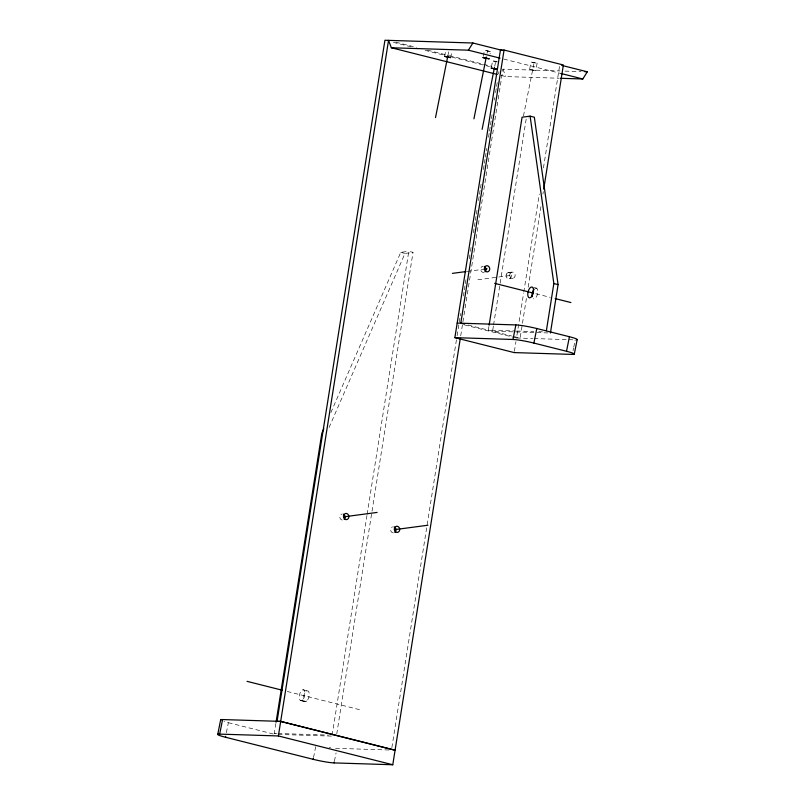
<?xml version="1.0" encoding="UTF-8"?>
<svg xmlns="http://www.w3.org/2000/svg" width="805" height="805" viewBox="0 0 805 805"><rect width="100%" height="100%" fill="white"/><g stroke="black" fill="none" stroke-linecap="round" stroke-linejoin="round"><path stroke-width="0.6" stroke-dasharray="4.03 3.02" d="M331.459 736.102L278.53 734.442L274.294 733.375L275.863 723.464M332.143 735.186L366.929 515.572M367.12 514.335L408.789 251.291L413.025 252.357L336.772 733.778M391.854 747.644L456.888 337.013M457.089 335.776L459.051 323.369M459.252 322.131L460.037 317.17M460.229 315.922L460.621 313.447M463.378 296.079L464.163 291.118M464.354 289.87L465.139 284.91M465.34 283.672L466.125 278.711M469.265 258.858L470.251 252.659M470.452 251.412L471.237 246.451M473.4 232.806L474.185 227.845M474.376 226.608L475.161 221.647M475.363 220.399L476.147 215.438M476.339 214.2L477.134 209.24M478.502 200.556L479.287 195.595M479.488 194.347L480.273 189.386M480.464 188.149L481.259 183.188M483.413 169.533L484.197 164.572M484.399 163.335L485.184 158.374M485.385 157.136L486.17 152.165M486.361 150.927L486.753 148.452M488.524 137.283L489.309 132.322M489.51 131.084L490.295 126.113M490.487 124.876L491.271 119.915M491.473 118.677L492.258 113.716M494.421 100.062L494.813 97.586M495.598 92.625L496.383 87.654M496.584 86.417L497.369 81.456M498.547 74.01L498.939 71.534M460.702 335.886L502.944 69.16L560.018 70.951M488.927 326.417L488.343 330.131L515.421 330.976M493.364 326.246L492.58 331.197L549.191 332.968M493.556 325.009L526.299 118.285L528.593 117.983M514.385 351.372L515.925 341.662M464.445 324.908L516.508 338.02L523.582 293.322M523.783 292.084L539.31 193.995M543.445 167.923L559.767 64.873M526.41 298.403L520.121 338.13L512.855 336.299M528.181 287.224L541.352 204.037M542.932 194.106L543.325 191.63M226.366 732.691L228.368 722.689A15.637 1.419 11.3 0 1 223.981 721.461M444.581 56.4L445.547 51.55M447.862 55.797L448.838 50.946M450.669 57.618L451.877 51.55M313.527 757.495L315.711 746.587M334.437 761.097L336.077 752.906M483.252 56.39L484.489 50.302L490.497 51.48L490.064 53.965M487.025 53.361L487.508 50.936M491.432 66.916L492.66 60.828L497.218 61.522M494.713 66.312L495.679 61.462M537.156 63.273L535.707 70.548L532.598 70.216L529.62 69.331L531.069 62.055L537.156 63.273L531.069 62.055M523.451 116.011L534.117 62.669M573.019 350.769L573.573 348.042M573.754 347.136L574.659 342.588M575.022 340.767L575.203 339.861M330.865 412.613L400.739 252.357L408.789 251.291M329.064 427.515L404.975 253.424L413.025 252.357M529.62 69.331L535.707 70.548M490.527 51.57L484.469 50.353M467.252 271.416L484.57 269.122M508.227 272.623L511.93 272.13M477.828 279.778L512.463 275.189M509.283 278.741L512.996 278.248M564.979 71.112L581.099 71.615M500.881 75.348L505.751 76.576L559.193 78.246M516.649 331.016L533.876 331.559M538.807 331.71L542.49 331.831M516.508 338.02L532.739 338.523M533.987 338.563L572.707 339.78M274.294 733.375L276.759 733.456M277.987 733.496L328.45 735.076M388.906 749.988L336.983 748.358A15.637 1.419 11.3 0 1 334.387 748.167M497.108 62.005L492.69 60.928M503.699 59.067L560.894 73.466M395.849 42.202L416.537 47.415M427.495 50.172L448.184 55.374M449.401 55.686L491.996 66.402M393.454 42.393L412.925 47.294M425.09 50.363L443.354 54.961M451.867 57.105L489.591 66.604M400.739 252.357L404.975 253.424M533.534 287.486L536.714 288.291M535.788 293.714L550.318 297.367M468.067 325.029L511.648 335.997M303.002 689.764L308.204 691.082M287.224 691.465L361.455 710.151M300.315 700.41L304.552 701.477M301.281 700.652L305.518 701.719M228.368 722.689L275.874 734.643M502.944 69.16L505.751 76.576M330.674 747.684A15.637 1.419 11.3 0 1 329.235 747.463M484.117 272.271A3.099 2.687 82.5 0 1 480.696 269.776A3.099 2.687 82.5 0 1 483.06 266.193M535.224 288.2A5.585 2.657 -75.9 0 1 537.619 293.372A5.585 2.657 -75.9 0 1 533.292 298.816M342.226 520.09A3.099 2.687 82.5 0 1 342.195 513.932M393.323 532.92A3.099 2.687 82.5 0 1 392.518 526.832M303.455 698.871A5.585 2.657 -75.9 0 0 303.737 689.875A5.585 2.657 -75.9 0 0 299.229 696.889A5.585 2.657 -75.9 0 0 303.455 698.871M307.691 699.937A5.585 2.657 -75.9 0 0 307.973 690.942A5.585 2.657 -75.9 0 0 303.465 697.955A5.585 2.657 -75.9 0 0 307.691 699.937M510.008 273.811A3.099 2.687 82.5 0 0 512.735 278.278A3.099 2.687 82.5 0 0 514.647 273.479A3.099 2.687 82.5 0 0 510.008 273.811M506.295 274.304A3.099 2.687 82.5 0 0 509.022 278.772A3.099 2.687 82.5 0 0 510.934 273.972A3.099 2.687 82.5 0 0 506.295 274.304"/><path stroke-width="1.21" d="M276.065 722.216L321.819 433.362L323.821 428.753M395.084 750.18L280.683 721.381L222.583 719.559L219.674 734.11L278.379 735.951L388.543 40.361L391.351 47.767L497.228 74.422M572.476 353.496L572.295 354.411L514.194 352.59L454.875 337.647L500.448 49.94L504.061 50.051L563.379 64.984L543.717 189.145M504.061 50.051L460.802 323.197L464.435 324.113M219.674 734.11A15.637 1.419 11.3 0 0 225.46 737.229L313.165 759.316A15.637 1.419 11.3 0 0 334.075 762.909L392.78 764.75L460.309 338.372M489.128 325.18L522.063 117.218L530.103 116.151L534.339 117.218L558.086 284.618L550.429 333.008M546.384 330.704L553.85 283.551L530.103 116.151M217.712 734.532L220.62 719.982M225.46 737.229L225.642 736.323M435.505 117.621L447.862 55.797M313.165 759.316L313.346 758.401M334.075 762.909L334.256 762.003M473.934 118.828L486.29 56.994M482.115 129.353L494.471 67.529M454.875 337.647L512.976 339.469L515.884 324.928A15.637 1.419 11.3 0 1 536.794 328.521L569.427 336.732A15.637 1.419 11.3 0 1 576.772 339.791M572.295 354.411A15.637 1.419 11.3 0 0 566.519 351.282L533.886 343.071L536.794 328.521M566.519 351.282L569.427 336.732M574.277 354.14L577.185 339.589M391.351 47.767L468.399 50.182L472.907 43.007L502.119 50.363M560.431 78.286L582.8 78.981L587.308 71.806L561.749 65.376M452.4 273.378L466.015 271.577M484.57 269.122L487.045 268.79M343.705 516.86L377.102 512.433M394.541 529.66L427.948 525.232M472.907 43.007L384.931 40.25L277.061 721.33L280.673 721.451L395.074 750.25M584.822 71.726L587.308 71.806M457.19 323.087L515.884 324.928M468.399 50.182L500.046 58.151M560.894 73.466L582.8 78.981M553.85 283.551L558.086 284.618M494.632 283.35L533.373 293.101M555.158 298.585L570.896 302.549M247.055 681.352L282.354 690.237M278.379 735.951L392.78 764.75M220.801 720.163A15.637 1.419 11.3 0 1 222.583 719.559M484.288 266.435A3.099 2.687 82.5 0 1 485.083 271.708M512.976 339.469A15.637 1.419 11.3 0 1 533.886 343.071M532.085 296.773A5.585 2.657 -75.9 0 1 534.087 289.126M343.413 514.174A3.099 2.687 82.5 0 1 344.218 519.446M394.027 526.873A3.099 2.687 82.5 0 1 394.842 532.437M444.601 56.37L450.669 57.618L444.652 56.35M483.03 57.578L489.098 58.815L483.03 57.578M491.211 68.103L497.269 69.351L491.211 68.103M484.59 267.411A3.099 2.687 82.5 0 0 487.307 271.879A3.099 2.687 82.5 0 0 489.229 267.079A3.099 2.687 82.5 0 0 484.59 267.411M531.964 296.079A5.585 2.657 -75.9 0 0 532.246 287.083A5.585 2.657 -75.9 0 0 527.738 294.097A5.585 2.657 -75.9 0 0 531.964 296.079M343.725 515.15A3.099 2.687 82.5 0 0 346.442 519.628A3.099 2.687 82.5 0 0 348.364 514.818A3.099 2.687 82.5 0 0 343.725 515.15M394.571 527.949A3.099 2.687 82.5 0 0 397.288 532.427A3.099 2.687 82.5 0 0 399.2 527.617A3.099 2.687 82.5 0 0 394.571 527.949"/></g></svg>
